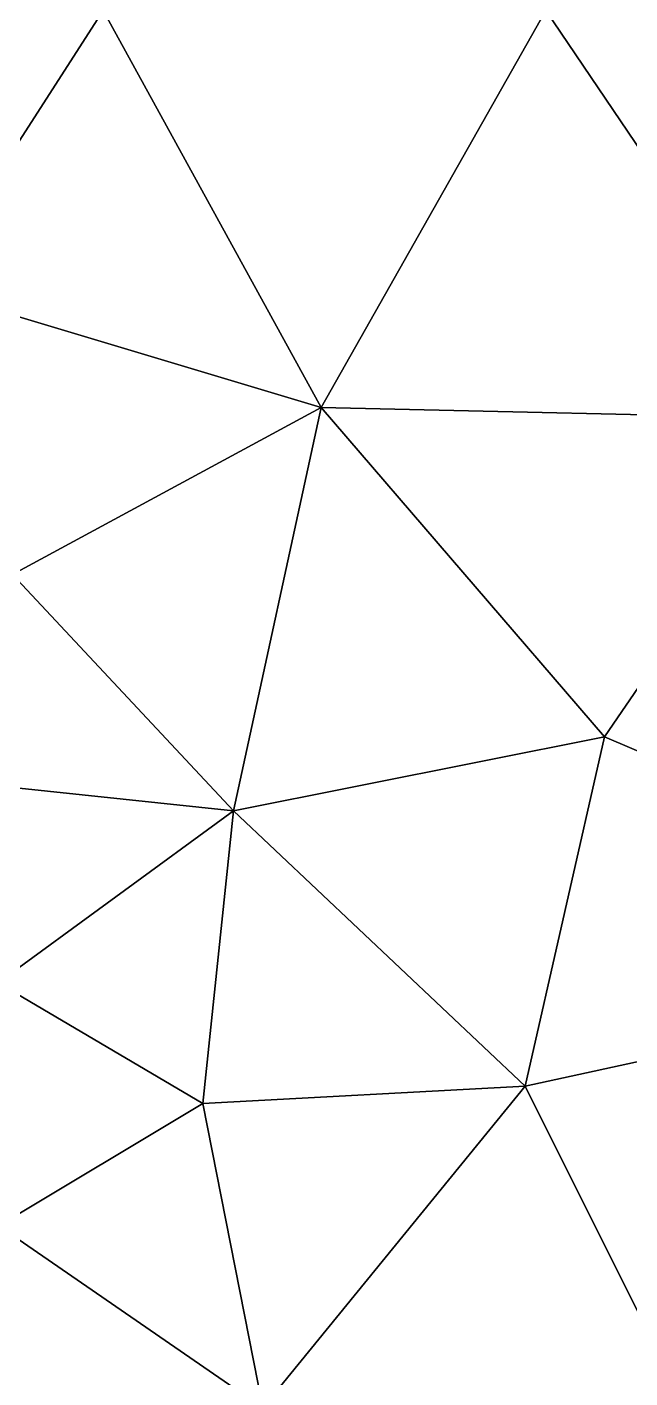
# Model space of a CAD drawing. Header units: metres. Extents: x 0 to 72, y -280 to 0.
# Drawn here: x 12.43 to 21.17, y -49.82 to -30.24 of the extents above; entities that cross this region are included whole.
import ezdxf

# ---------------------------------------------------------------- set-up
doc = ezdxf.new("R2010")
doc.units = ezdxf.units.M

msp = doc.modelspace()

# ---------------------------------------------------------------- linework, layer by layer
at = {"layer": 'layer', "color": 0}
for points in [[(13.5386, -30), (9.29586, -30), (10.9394, -34.0304)], [(16.6944, -35.752), (13.5386, -30), (10.9394, -34.0304)], [(19.9549, -30), (13.5386, -30), (16.6944, -35.752)], [(23.9567, -35.9186), (19.9549, -30), (16.6944, -35.752)], [(27.4245, -30), (19.9549, -30), (23.9567, -35.9186)], [(16.6944, -35.752), (10.9394, -34.0304), (12.2228, -38.1735)], [(16.6944, -35.752), (12.2228, -38.1735), (15.4273, -41.5978)], [(20.805, -40.5258), (16.6944, -35.752), (15.4273, -41.5978)], [(23.9567, -35.9186), (16.6944, -35.752), (20.805, -40.5258)], [(28.272, -43.7156), (23.9567, -35.9186), (20.805, -40.5258)], [(15.4273, -41.5978), (12.2228, -38.1735), (11.6296, -41.1989)], [(20.805, -40.5258), (15.4273, -41.5978), (19.6544, -45.5868)], [(28.272, -43.7156), (20.805, -40.5258), (19.6544, -45.5868)], [(15.4273, -41.5978), (11.6296, -41.1989), (12.0107, -44.0902)], [(14.981, -45.8389), (15.4273, -41.5978), (12.0107, -44.0902)], [(19.6544, -45.5868), (15.4273, -41.5978), (14.981, -45.8389)], [(28.272, -43.7156), (19.6544, -45.5868), (22.613, -51.5174)], [(14.981, -45.8389), (12.0107, -44.0902), (12.0178, -47.6115)], [(19.6544, -45.5868), (14.981, -45.8389), (15.8497, -50.2506)], [(22.613, -51.5174), (19.6544, -45.5868), (15.8497, -50.2506)], [(15.8497, -50.2506), (14.981, -45.8389), (12.0178, -47.6115)], [(15.8497, -50.2506), (12.0178, -47.6115), (11.2763, -50.9662)]]:
    msp.add_3dface(points, dxfattribs=at)

doc.saveas('drawing.dxf')
